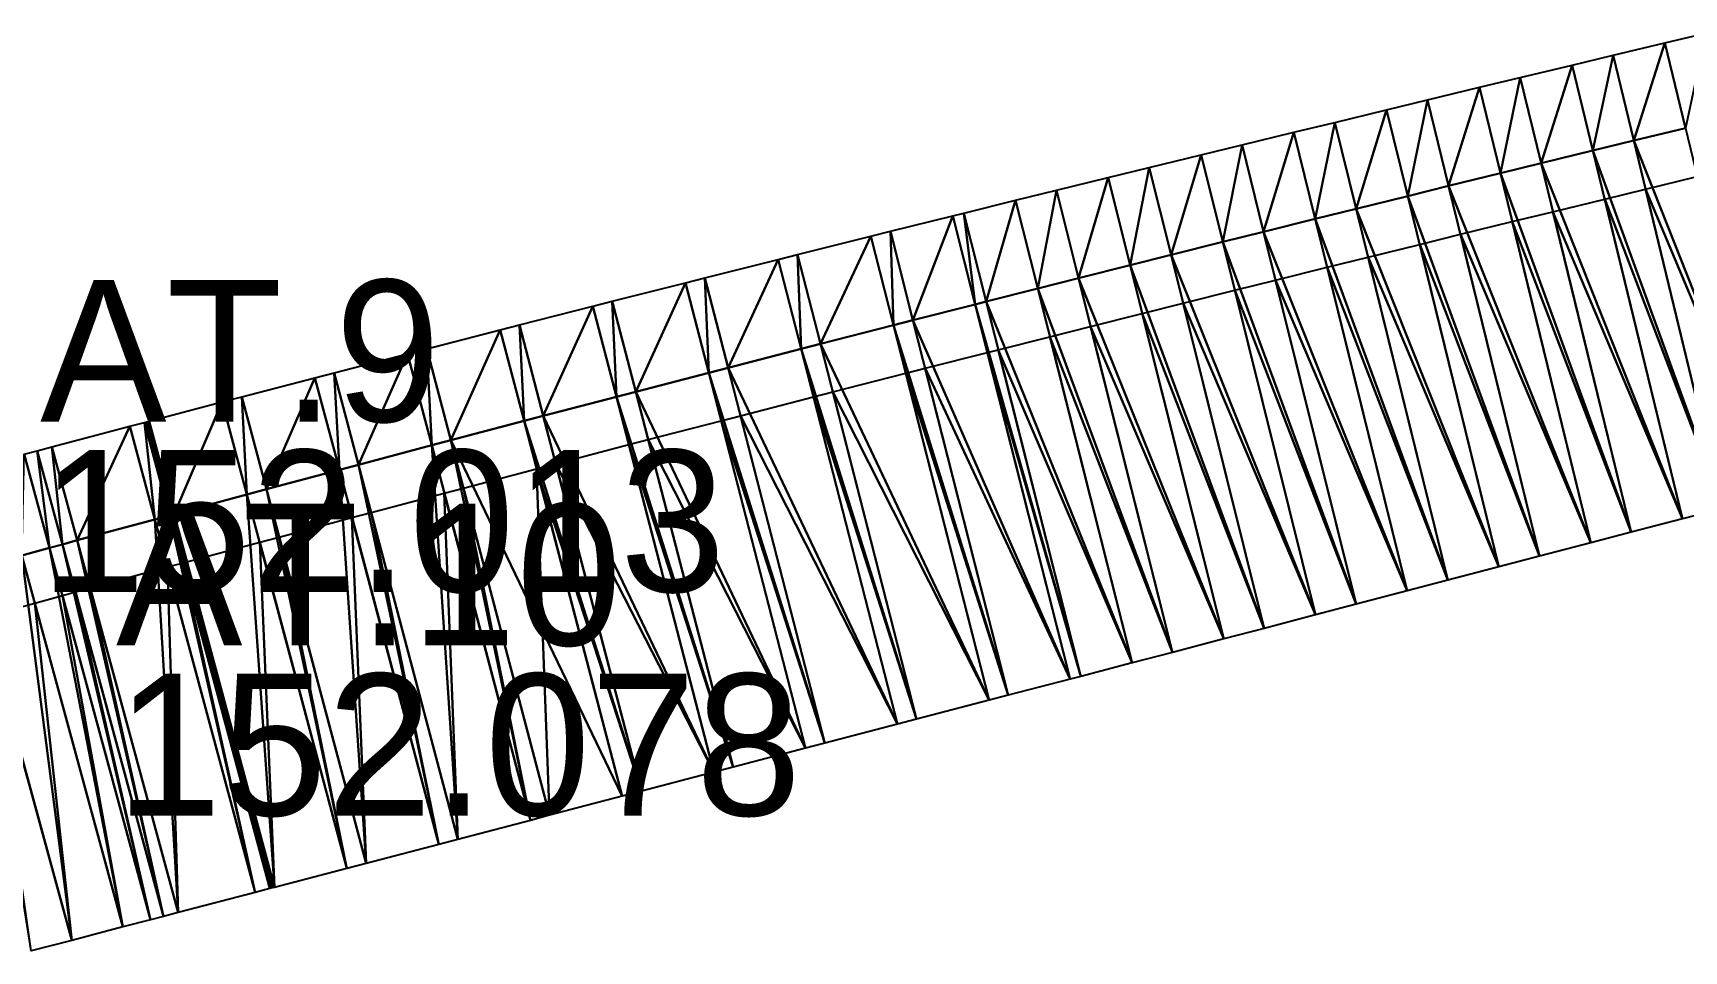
# Model space of a CAD drawing. Header units: metres. Extents: x 1882598 to 1885460, y 3171405 to 3171756.
# Drawn here: x 1883094.76 to 1883112.22, y 3171596.39 to 3171606.1 of the extents above; entities that cross this region are included whole.
import ezdxf

# ---------------------------------------------------------------- set-up
doc = ezdxf.new("R2010")
doc.units = ezdxf.units.M
doc.header["$MEASUREMENT"] = 0
doc.layers.add('pntelev', color=2, linetype='Continuous')
doc.layers.add('pntno', color=3, linetype='Continuous')
doc.layers.add('Triangles surfaces projet', color=7, linetype='Continuous', true_color=0x848484)

msp = doc.modelspace()

# ---------------------------------------------------------------- linework, layer by layer
at = {"layer": 'Triangles surfaces projet'}
for points in [[(1883112.456, 3171606.099, 151.187), (1883112.241, 3171605.094, 151.811), (1883112.023, 3171605.996, 151.193), (1883112.456, 3171606.099, 151.187)], [(1883111.042, 3171605.761, 151.204), (1883111.474, 3171605.865, 151.199), (1883111.261, 3171604.856, 151.826), (1883111.042, 3171605.761, 151.204)], [(1883111.261, 3171604.856, 151.826), (1883111.474, 3171605.865, 151.199), (1883111.693, 3171604.961, 151.819), (1883111.261, 3171604.856, 151.826)], [(1883112.023, 3171605.996, 151.193), (1883111.693, 3171604.961, 151.819), (1883111.474, 3171605.865, 151.199), (1883112.023, 3171605.996, 151.193)], [(1883111.693, 3171604.961, 151.819), (1883112.023, 3171605.996, 151.193), (1883112.241, 3171605.094, 151.811), (1883111.693, 3171604.961, 151.819)], [(1883110.714, 3171604.722, 151.834), (1883110.492, 3171605.629, 151.211), (1883111.042, 3171605.761, 151.204), (1883110.714, 3171604.722, 151.834)], [(1883111.042, 3171605.761, 151.204), (1883111.261, 3171604.856, 151.826), (1883110.714, 3171604.722, 151.834), (1883111.042, 3171605.761, 151.204)], [(1883110.06, 3171605.525, 151.216), (1883109.734, 3171604.482, 151.848), (1883109.511, 3171605.392, 151.223), (1883110.06, 3171605.525, 151.216)], [(1883110.282, 3171604.616, 151.84), (1883109.734, 3171604.482, 151.848), (1883110.06, 3171605.525, 151.216), (1883110.282, 3171604.616, 151.84)], [(1883110.282, 3171604.616, 151.84), (1883110.06, 3171605.525, 151.216), (1883110.492, 3171605.629, 151.211), (1883110.282, 3171604.616, 151.84)], [(1883110.492, 3171605.629, 151.211), (1883110.714, 3171604.722, 151.834), (1883110.282, 3171604.616, 151.84), (1883110.492, 3171605.629, 151.211)], [(1883109.078, 3171605.287, 151.228), (1883109.511, 3171605.392, 151.223), (1883109.303, 3171604.375, 151.854), (1883109.078, 3171605.287, 151.228)], [(1883109.734, 3171604.482, 151.848), (1883109.303, 3171604.375, 151.854), (1883109.511, 3171605.392, 151.223), (1883109.734, 3171604.482, 151.848)], [(1883108.755, 3171604.24, 151.862), (1883108.529, 3171605.154, 151.235), (1883109.078, 3171605.287, 151.228), (1883108.755, 3171604.24, 151.862)], [(1883109.303, 3171604.375, 151.854), (1883108.755, 3171604.24, 151.862), (1883109.078, 3171605.287, 151.228), (1883109.303, 3171604.375, 151.854)], [(1883108.097, 3171605.049, 151.239), (1883107.776, 3171603.997, 151.877), (1883107.548, 3171604.916, 151.245), (1883108.097, 3171605.049, 151.239)], [(1883108.323, 3171604.133, 151.869), (1883107.776, 3171603.997, 151.877), (1883108.097, 3171605.049, 151.239), (1883108.323, 3171604.133, 151.869)], [(1883108.529, 3171605.154, 151.235), (1883108.323, 3171604.133, 151.869), (1883108.097, 3171605.049, 151.239), (1883108.529, 3171605.154, 151.235)], [(1883108.323, 3171604.133, 151.869), (1883108.529, 3171605.154, 151.235), (1883108.755, 3171604.24, 151.862), (1883108.323, 3171604.133, 151.869)], [(1883112.241, 3171605.094, 151.811), (1883113.178, 3171601.213, 151.828), (1883111.693, 3171604.961, 151.819), (1883112.241, 3171605.094, 151.811)], [(1883107.115, 3171604.811, 151.25), (1883107.548, 3171604.916, 151.245), (1883107.344, 3171603.889, 151.883), (1883107.115, 3171604.811, 151.25)], [(1883107.776, 3171603.997, 151.877), (1883107.344, 3171603.889, 151.883), (1883107.548, 3171604.916, 151.245), (1883107.776, 3171603.997, 151.877)], [(1883111.261, 3171604.856, 151.826), (1883112.207, 3171600.96, 151.84), (1883110.714, 3171604.722, 151.834), (1883111.261, 3171604.856, 151.826)], [(1883111.261, 3171604.856, 151.826), (1883111.693, 3171604.961, 151.819), (1883112.635, 3171601.071, 151.835), (1883111.261, 3171604.856, 151.826)], [(1883112.635, 3171601.071, 151.835), (1883112.207, 3171600.96, 151.84), (1883111.261, 3171604.856, 151.826), (1883112.635, 3171601.071, 151.835)], [(1883111.693, 3171604.961, 151.819), (1883113.178, 3171601.213, 151.828), (1883112.635, 3171601.071, 151.835), (1883111.693, 3171604.961, 151.819)], [(1883106.366, 3171603.644, 151.898), (1883106.133, 3171604.571, 151.26), (1883106.566, 3171604.677, 151.256), (1883106.366, 3171603.644, 151.898)], [(1883106.797, 3171603.752, 151.891), (1883106.366, 3171603.644, 151.898), (1883106.566, 3171604.677, 151.256), (1883106.797, 3171603.752, 151.891)], [(1883107.115, 3171604.811, 151.25), (1883106.797, 3171603.752, 151.891), (1883106.566, 3171604.677, 151.256), (1883107.115, 3171604.811, 151.25)], [(1883107.344, 3171603.889, 151.883), (1883106.797, 3171603.752, 151.891), (1883107.115, 3171604.811, 151.25), (1883107.344, 3171603.889, 151.883)], [(1883111.665, 3171600.818, 151.847), (1883110.282, 3171604.616, 151.84), (1883110.714, 3171604.722, 151.834), (1883111.665, 3171600.818, 151.847)], [(1883110.714, 3171604.722, 151.834), (1883112.207, 3171600.96, 151.84), (1883111.665, 3171600.818, 151.847), (1883110.714, 3171604.722, 151.834)], [(1883106.133, 3171604.571, 151.26), (1883105.818, 3171603.506, 151.906), (1883105.584, 3171604.436, 151.266), (1883106.133, 3171604.571, 151.26)], [(1883106.133, 3171604.571, 151.26), (1883106.366, 3171603.644, 151.898), (1883105.818, 3171603.506, 151.906), (1883106.133, 3171604.571, 151.26)], [(1883110.694, 3171600.564, 151.859), (1883109.303, 3171604.375, 151.854), (1883109.734, 3171604.482, 151.848), (1883110.694, 3171600.564, 151.859)], [(1883110.282, 3171604.616, 151.84), (1883111.237, 3171600.706, 151.852), (1883109.734, 3171604.482, 151.848), (1883110.282, 3171604.616, 151.84)], [(1883111.237, 3171600.706, 151.852), (1883110.694, 3171600.564, 151.859), (1883109.734, 3171604.482, 151.848), (1883111.237, 3171600.706, 151.852)], [(1883110.282, 3171604.616, 151.84), (1883111.665, 3171600.818, 151.847), (1883111.237, 3171600.706, 151.852), (1883110.282, 3171604.616, 151.84)], [(1883112.365, 3171604.58, 152.164), (1883113.178, 3171601.213, 152.178), (1883111.817, 3171604.448, 152.171), (1883112.365, 3171604.58, 152.164)], [(1883104.603, 3171604.194, 151.277), (1883105.152, 3171604.33, 151.271), (1883104.84, 3171603.258, 151.921), (1883104.603, 3171604.194, 151.277)], [(1883104.84, 3171603.258, 151.921), (1883105.152, 3171604.33, 151.271), (1883105.387, 3171603.397, 151.912), (1883104.84, 3171603.258, 151.921)], [(1883105.387, 3171603.397, 151.912), (1883105.152, 3171604.33, 151.271), (1883105.584, 3171604.436, 151.266), (1883105.387, 3171603.397, 151.912)], [(1883105.584, 3171604.436, 151.266), (1883105.818, 3171603.506, 151.906), (1883105.387, 3171603.397, 151.912), (1883105.584, 3171604.436, 151.266)], [(1883110.267, 3171600.452, 151.865), (1883108.755, 3171604.24, 151.862), (1883109.303, 3171604.375, 151.854), (1883110.267, 3171600.452, 151.865)], [(1883109.303, 3171604.375, 151.854), (1883110.694, 3171600.564, 151.859), (1883110.267, 3171600.452, 151.865), (1883109.303, 3171604.375, 151.854)], [(1883111.386, 3171604.343, 152.178), (1883112.207, 3171600.96, 152.19), (1883110.838, 3171604.209, 152.185), (1883111.386, 3171604.343, 152.178)], [(1883111.817, 3171604.448, 152.171), (1883112.635, 3171601.071, 152.185), (1883111.386, 3171604.343, 152.178), (1883111.817, 3171604.448, 152.171)], [(1883112.635, 3171601.071, 152.185), (1883112.207, 3171600.96, 152.19), (1883111.386, 3171604.343, 152.178), (1883112.635, 3171601.071, 152.185)], [(1883113.178, 3171601.213, 152.178), (1883112.635, 3171601.071, 152.185), (1883111.817, 3171604.448, 152.171), (1883113.178, 3171601.213, 152.178)], [(1883104.489, 3171604.166, 151.278), (1883104.066, 3171603.061, 151.932), (1883103.827, 3171604.002, 151.285), (1883104.489, 3171604.166, 151.278)], [(1883104.066, 3171603.061, 151.932), (1883104.489, 3171604.166, 151.278), (1883104.726, 3171603.229, 151.922), (1883104.066, 3171603.061, 151.932)], [(1883104.603, 3171604.194, 151.277), (1883104.726, 3171603.229, 151.922), (1883104.489, 3171604.166, 151.278), (1883104.603, 3171604.194, 151.277)], [(1883104.726, 3171603.229, 151.922), (1883104.603, 3171604.194, 151.277), (1883104.84, 3171603.258, 151.921), (1883104.726, 3171603.229, 151.922)], [(1883109.296, 3171600.198, 151.877), (1883107.776, 3171603.997, 151.877), (1883108.323, 3171604.133, 151.869), (1883109.296, 3171600.198, 151.877)], [(1883108.755, 3171604.24, 151.862), (1883109.724, 3171600.31, 151.871), (1883108.323, 3171604.133, 151.869), (1883108.755, 3171604.24, 151.862)], [(1883108.323, 3171604.133, 151.869), (1883109.724, 3171600.31, 151.871), (1883109.296, 3171600.198, 151.877), (1883108.323, 3171604.133, 151.869)], [(1883110.267, 3171600.452, 151.865), (1883109.724, 3171600.31, 151.871), (1883108.755, 3171604.24, 151.862), (1883110.267, 3171600.452, 151.865)], [(1883110.838, 3171604.209, 152.185), (1883111.665, 3171600.818, 152.197), (1883110.407, 3171604.104, 152.192), (1883110.838, 3171604.209, 152.185)], [(1883112.207, 3171600.96, 152.19), (1883111.665, 3171600.818, 152.197), (1883110.838, 3171604.209, 152.185), (1883112.207, 3171600.96, 152.19)], [(1883103.622, 3171603.95, 151.288), (1883103.088, 3171602.811, 151.947), (1883102.846, 3171603.757, 151.296), (1883103.622, 3171603.95, 151.288)], [(1883103.861, 3171603.009, 151.935), (1883103.088, 3171602.811, 151.947), (1883103.622, 3171603.95, 151.288), (1883103.861, 3171603.009, 151.935)], [(1883103.827, 3171604.002, 151.285), (1883103.861, 3171603.009, 151.935), (1883103.622, 3171603.95, 151.288), (1883103.827, 3171604.002, 151.285)], [(1883103.827, 3171604.002, 151.285), (1883104.066, 3171603.061, 151.932), (1883103.861, 3171603.009, 151.935), (1883103.827, 3171604.002, 151.285)], [(1883107.776, 3171603.997, 151.877), (1883108.754, 3171600.056, 151.884), (1883107.344, 3171603.889, 151.883), (1883107.776, 3171603.997, 151.877)], [(1883108.754, 3171600.056, 151.884), (1883107.776, 3171603.997, 151.877), (1883109.296, 3171600.198, 151.877), (1883108.754, 3171600.056, 151.884)], [(1883109.86, 3171603.97, 152.199), (1883110.694, 3171600.564, 152.209), (1883109.428, 3171603.863, 152.206), (1883109.86, 3171603.97, 152.199)], [(1883110.407, 3171604.104, 152.192), (1883111.237, 3171600.706, 152.202), (1883109.86, 3171603.97, 152.199), (1883110.407, 3171604.104, 152.192)], [(1883111.237, 3171600.706, 152.202), (1883110.694, 3171600.564, 152.209), (1883109.86, 3171603.97, 152.199), (1883111.237, 3171600.706, 152.202)], [(1883111.665, 3171600.818, 152.197), (1883111.237, 3171600.706, 152.202), (1883110.407, 3171604.104, 152.192), (1883111.665, 3171600.818, 152.197)], [(1883106.797, 3171603.752, 151.891), (1883107.344, 3171603.889, 151.883), (1883108.326, 3171599.944, 151.889), (1883106.797, 3171603.752, 151.891)], [(1883108.326, 3171599.944, 151.889), (1883107.344, 3171603.889, 151.883), (1883108.754, 3171600.056, 151.884), (1883108.326, 3171599.944, 151.889)], [(1883109.428, 3171603.863, 152.206), (1883110.267, 3171600.452, 152.215), (1883108.881, 3171603.728, 152.213), (1883109.428, 3171603.863, 152.206)], [(1883110.694, 3171600.564, 152.209), (1883110.267, 3171600.452, 152.215), (1883109.428, 3171603.863, 152.206), (1883110.694, 3171600.564, 152.209)], [(1883102.11, 3171602.559, 151.962), (1883101.865, 3171603.51, 151.307), (1883102.64, 3171603.705, 151.298), (1883102.11, 3171602.559, 151.962)], [(1883102.11, 3171602.559, 151.962), (1883102.64, 3171603.705, 151.298), (1883102.883, 3171602.758, 151.95), (1883102.11, 3171602.559, 151.962)], [(1883102.64, 3171603.705, 151.298), (1883102.846, 3171603.757, 151.296), (1883102.883, 3171602.758, 151.95), (1883102.64, 3171603.705, 151.298)], [(1883102.883, 3171602.758, 151.95), (1883102.846, 3171603.757, 151.296), (1883103.088, 3171602.811, 151.947), (1883102.883, 3171602.758, 151.95)], [(1883106.366, 3171603.644, 151.898), (1883107.356, 3171599.69, 151.902), (1883105.818, 3171603.506, 151.906), (1883106.366, 3171603.644, 151.898)], [(1883106.797, 3171603.752, 151.891), (1883107.783, 3171599.802, 151.896), (1883106.366, 3171603.644, 151.898), (1883106.797, 3171603.752, 151.891)], [(1883107.356, 3171599.69, 151.902), (1883106.366, 3171603.644, 151.898), (1883107.783, 3171599.802, 151.896), (1883107.356, 3171599.69, 151.902)], [(1883108.326, 3171599.944, 151.889), (1883107.783, 3171599.802, 151.896), (1883106.797, 3171603.752, 151.891), (1883108.326, 3171599.944, 151.889)], [(1883108.45, 3171603.622, 152.22), (1883109.296, 3171600.198, 152.227), (1883107.902, 3171603.486, 152.228), (1883108.45, 3171603.622, 152.22)], [(1883108.881, 3171603.728, 152.213), (1883109.724, 3171600.31, 152.221), (1883108.45, 3171603.622, 152.22), (1883108.881, 3171603.728, 152.213)], [(1883109.724, 3171600.31, 152.221), (1883109.296, 3171600.198, 152.227), (1883108.45, 3171603.622, 152.22), (1883109.724, 3171600.31, 152.221)], [(1883110.267, 3171600.452, 152.215), (1883109.724, 3171600.31, 152.221), (1883108.881, 3171603.728, 152.213), (1883110.267, 3171600.452, 152.215)], [(1883101.133, 3171602.305, 151.977), (1883100.884, 3171603.262, 151.318), (1883101.66, 3171603.458, 151.309), (1883101.133, 3171602.305, 151.977)], [(1883101.66, 3171603.458, 151.309), (1883101.905, 3171602.506, 151.965), (1883101.133, 3171602.305, 151.977), (1883101.66, 3171603.458, 151.309)], [(1883101.905, 3171602.506, 151.965), (1883101.66, 3171603.458, 151.309), (1883101.865, 3171603.51, 151.307), (1883101.905, 3171602.506, 151.965)], [(1883101.905, 3171602.506, 151.965), (1883101.865, 3171603.51, 151.307), (1883102.11, 3171602.559, 151.962), (1883101.905, 3171602.506, 151.965)], [(1883105.387, 3171603.397, 151.912), (1883105.818, 3171603.506, 151.906), (1883106.813, 3171599.548, 151.909), (1883105.387, 3171603.397, 151.912)], [(1883106.813, 3171599.548, 151.909), (1883105.818, 3171603.506, 151.906), (1883107.356, 3171599.69, 151.902), (1883106.813, 3171599.548, 151.909)], [(1883107.902, 3171603.486, 152.228), (1883108.754, 3171600.056, 152.234), (1883107.471, 3171603.378, 152.234), (1883107.902, 3171603.486, 152.228)], [(1883109.296, 3171600.198, 152.227), (1883108.754, 3171600.056, 152.234), (1883107.902, 3171603.486, 152.228), (1883109.296, 3171600.198, 152.227)], [(1883100.884, 3171603.262, 151.318), (1883100.928, 3171602.251, 151.98), (1883100.679, 3171603.209, 151.32), (1883100.884, 3171603.262, 151.318)], [(1883100.928, 3171602.251, 151.98), (1883100.884, 3171603.262, 151.318), (1883101.133, 3171602.305, 151.977), (1883100.928, 3171602.251, 151.98)], [(1883105.842, 3171599.294, 151.921), (1883104.726, 3171603.229, 151.922), (1883104.84, 3171603.258, 151.921), (1883105.842, 3171599.294, 151.921)], [(1883104.84, 3171603.258, 151.921), (1883105.387, 3171603.397, 151.912), (1883106.385, 3171599.436, 151.914), (1883104.84, 3171603.258, 151.921)], [(1883106.385, 3171599.436, 151.914), (1883105.842, 3171599.294, 151.921), (1883104.84, 3171603.258, 151.921), (1883106.385, 3171599.436, 151.914)], [(1883106.813, 3171599.548, 151.909), (1883106.385, 3171599.436, 151.914), (1883105.387, 3171603.397, 151.912), (1883106.813, 3171599.548, 151.909)], [(1883107.471, 3171603.378, 152.234), (1883108.326, 3171599.944, 152.239), (1883106.924, 3171603.242, 152.242), (1883107.471, 3171603.378, 152.234)], [(1883108.754, 3171600.056, 152.234), (1883108.326, 3171599.944, 152.239), (1883107.471, 3171603.378, 152.234), (1883108.754, 3171600.056, 152.234)], [(1883099.904, 3171603.012, 151.329), (1883100.679, 3171603.209, 151.32), (1883100.155, 3171602.049, 151.992), (1883099.904, 3171603.012, 151.329)], [(1883100.928, 3171602.251, 151.98), (1883100.155, 3171602.049, 151.992), (1883100.679, 3171603.209, 151.32), (1883100.928, 3171602.251, 151.98)], [(1883105.73, 3171599.265, 151.923), (1883104.066, 3171603.061, 151.932), (1883104.726, 3171603.229, 151.922), (1883105.73, 3171599.265, 151.923)], [(1883105.842, 3171599.294, 151.921), (1883105.73, 3171599.265, 151.923), (1883104.726, 3171603.229, 151.922), (1883105.842, 3171599.294, 151.921)], [(1883106.493, 3171603.134, 152.248), (1883107.356, 3171599.69, 152.252), (1883105.946, 3171602.996, 152.256), (1883106.493, 3171603.134, 152.248)], [(1883106.924, 3171603.242, 152.242), (1883107.783, 3171599.802, 152.246), (1883106.493, 3171603.134, 152.248), (1883106.924, 3171603.242, 152.242)], [(1883107.783, 3171599.802, 152.246), (1883107.356, 3171599.69, 152.252), (1883106.493, 3171603.134, 152.248), (1883107.783, 3171599.802, 152.246)], [(1883108.326, 3171599.944, 152.239), (1883107.783, 3171599.802, 152.246), (1883106.924, 3171603.242, 152.242), (1883108.326, 3171599.944, 152.239)], [(1883099.699, 3171602.959, 151.331), (1883099.178, 3171601.792, 152.007), (1883098.923, 3171602.76, 151.34), (1883099.699, 3171602.959, 151.331)], [(1883099.951, 3171601.996, 151.995), (1883099.178, 3171601.792, 152.007), (1883099.699, 3171602.959, 151.331), (1883099.951, 3171601.996, 151.995)], [(1883099.951, 3171601.996, 151.995), (1883099.699, 3171602.959, 151.331), (1883099.904, 3171603.012, 151.329), (1883099.951, 3171601.996, 151.995)], [(1883100.155, 3171602.049, 151.992), (1883099.951, 3171601.996, 151.995), (1883099.904, 3171603.012, 151.329), (1883100.155, 3171602.049, 151.992)], [(1883103.861, 3171603.009, 151.935), (1883104.872, 3171599.041, 151.934), (1883103.088, 3171602.811, 151.947), (1883103.861, 3171603.009, 151.935)], [(1883104.066, 3171603.061, 151.932), (1883105.075, 3171599.094, 151.931), (1883103.861, 3171603.009, 151.935), (1883104.066, 3171603.061, 151.932)], [(1883103.861, 3171603.009, 151.935), (1883105.075, 3171599.094, 151.931), (1883104.872, 3171599.041, 151.934), (1883103.861, 3171603.009, 151.935)], [(1883105.075, 3171599.094, 151.931), (1883104.066, 3171603.061, 151.932), (1883105.73, 3171599.265, 151.923), (1883105.075, 3171599.094, 151.931)], [(1883105.946, 3171602.996, 152.256), (1883106.813, 3171599.548, 152.259), (1883105.515, 3171602.887, 152.263), (1883105.946, 3171602.996, 152.256)], [(1883107.356, 3171599.69, 152.252), (1883106.813, 3171599.548, 152.259), (1883105.946, 3171602.996, 152.256), (1883107.356, 3171599.69, 152.252)], [(1883098.923, 3171602.76, 151.34), (1883098.974, 3171601.738, 152.01), (1883098.718, 3171602.707, 151.343), (1883098.923, 3171602.76, 151.34)], [(1883099.178, 3171601.792, 152.007), (1883098.974, 3171601.738, 152.01), (1883098.923, 3171602.76, 151.34), (1883099.178, 3171601.792, 152.007)], [(1883102.883, 3171602.758, 151.95), (1883103.901, 3171598.787, 151.947), (1883102.11, 3171602.559, 151.962), (1883102.883, 3171602.758, 151.95)], [(1883103.088, 3171602.811, 151.947), (1883104.105, 3171598.84, 151.944), (1883102.883, 3171602.758, 151.95), (1883103.088, 3171602.811, 151.947)], [(1883104.105, 3171598.84, 151.944), (1883103.901, 3171598.787, 151.947), (1883102.883, 3171602.758, 151.95), (1883104.105, 3171598.84, 151.944)], [(1883104.872, 3171599.041, 151.934), (1883104.105, 3171598.84, 151.944), (1883103.088, 3171602.811, 151.947), (1883104.872, 3171599.041, 151.934)], [(1883104.855, 3171602.72, 152.272), (1883105.73, 3171599.265, 152.273), (1883104.195, 3171602.553, 152.282), (1883104.855, 3171602.72, 152.272)], [(1883104.968, 3171602.749, 152.271), (1883105.842, 3171599.294, 152.271), (1883104.855, 3171602.72, 152.272), (1883104.968, 3171602.749, 152.271)], [(1883105.842, 3171599.294, 152.271), (1883105.73, 3171599.265, 152.273), (1883104.855, 3171602.72, 152.272), (1883105.842, 3171599.294, 152.271)], [(1883105.515, 3171602.887, 152.263), (1883106.385, 3171599.436, 152.264), (1883104.968, 3171602.749, 152.271), (1883105.515, 3171602.887, 152.263)], [(1883106.385, 3171599.436, 152.264), (1883105.842, 3171599.294, 152.271), (1883104.968, 3171602.749, 152.271), (1883106.385, 3171599.436, 152.264)], [(1883106.813, 3171599.548, 152.259), (1883106.385, 3171599.436, 152.264), (1883105.515, 3171602.887, 152.263), (1883106.813, 3171599.548, 152.259)], [(1883097.943, 3171602.506, 151.351), (1883098.718, 3171602.707, 151.343), (1883098.201, 3171601.533, 152.023), (1883097.943, 3171602.506, 151.351)], [(1883098.201, 3171601.533, 152.023), (1883098.718, 3171602.707, 151.343), (1883098.974, 3171601.738, 152.01), (1883098.201, 3171601.533, 152.023)], [(1883103.134, 3171598.586, 151.957), (1883101.905, 3171602.506, 151.965), (1883102.11, 3171602.559, 151.962), (1883103.134, 3171598.586, 151.957)], [(1883103.134, 3171598.586, 151.957), (1883102.11, 3171602.559, 151.962), (1883103.901, 3171598.787, 151.947), (1883103.134, 3171598.586, 151.957)], [(1883104.195, 3171602.553, 152.282), (1883105.075, 3171599.094, 152.281), (1883103.991, 3171602.5, 152.285), (1883104.195, 3171602.553, 152.282)], [(1883105.73, 3171599.265, 152.273), (1883105.075, 3171599.094, 152.281), (1883104.195, 3171602.553, 152.282), (1883105.73, 3171599.265, 152.273)], [(1883097.225, 3171601.273, 152.038), (1883096.964, 3171602.251, 151.363), (1883097.738, 3171602.453, 151.354), (1883097.225, 3171601.273, 152.038)], [(1883097.225, 3171601.273, 152.038), (1883097.738, 3171602.453, 151.354), (1883097.997, 3171601.479, 152.026), (1883097.225, 3171601.273, 152.038)], [(1883097.943, 3171602.506, 151.351), (1883097.997, 3171601.479, 152.026), (1883097.738, 3171602.453, 151.354), (1883097.943, 3171602.506, 151.351)], [(1883097.997, 3171601.479, 152.026), (1883097.943, 3171602.506, 151.351), (1883098.201, 3171601.533, 152.023), (1883097.997, 3171601.479, 152.026)], [(1883101.905, 3171602.506, 151.965), (1883102.931, 3171598.533, 151.96), (1883101.133, 3171602.305, 151.977), (1883101.905, 3171602.506, 151.965)], [(1883102.931, 3171598.533, 151.96), (1883101.905, 3171602.506, 151.965), (1883103.134, 3171598.586, 151.957), (1883102.931, 3171598.533, 151.96)], [(1883103.991, 3171602.5, 152.285), (1883104.872, 3171599.041, 152.284), (1883103.218, 3171602.303, 152.297), (1883103.991, 3171602.5, 152.285)], [(1883105.075, 3171599.094, 152.281), (1883104.872, 3171599.041, 152.284), (1883103.991, 3171602.5, 152.285), (1883105.075, 3171599.094, 152.281)], [(1883095.984, 3171601.994, 151.374), (1883096.759, 3171602.197, 151.365), (1883096.249, 3171601.01, 152.053), (1883095.984, 3171601.994, 151.374)], [(1883096.249, 3171601.01, 152.053), (1883096.759, 3171602.197, 151.365), (1883097.02, 3171601.218, 152.041), (1883096.249, 3171601.01, 152.053)], [(1883097.02, 3171601.218, 152.041), (1883096.759, 3171602.197, 151.365), (1883096.964, 3171602.251, 151.363), (1883097.02, 3171601.218, 152.041)], [(1883096.964, 3171602.251, 151.363), (1883097.225, 3171601.273, 152.038), (1883097.02, 3171601.218, 152.041), (1883096.964, 3171602.251, 151.363)], [(1883101.96, 3171598.279, 151.973), (1883100.155, 3171602.049, 151.992), (1883100.928, 3171602.251, 151.98), (1883101.96, 3171598.279, 151.973)], [(1883100.928, 3171602.251, 151.98), (1883101.133, 3171602.305, 151.977), (1883102.164, 3171598.332, 151.97), (1883100.928, 3171602.251, 151.98)], [(1883100.928, 3171602.251, 151.98), (1883102.164, 3171598.332, 151.97), (1883101.96, 3171598.279, 151.973), (1883100.928, 3171602.251, 151.98)], [(1883102.931, 3171598.533, 151.96), (1883102.164, 3171598.332, 151.97), (1883101.133, 3171602.305, 151.977), (1883102.931, 3171598.533, 151.96)], [(1883103.014, 3171602.25, 152.3), (1883103.901, 3171598.787, 152.297), (1883102.241, 3171602.051, 152.311), (1883103.014, 3171602.25, 152.3)], [(1883103.218, 3171602.303, 152.297), (1883104.105, 3171598.84, 152.294), (1883103.014, 3171602.25, 152.3), (1883103.218, 3171602.303, 152.297)], [(1883104.105, 3171598.84, 152.294), (1883103.901, 3171598.787, 152.297), (1883103.014, 3171602.25, 152.3), (1883104.105, 3171598.84, 152.294)], [(1883104.872, 3171599.041, 152.284), (1883104.105, 3171598.84, 152.294), (1883103.218, 3171602.303, 152.297), (1883104.872, 3171599.041, 152.284)], [(1883101.193, 3171598.078, 151.983), (1883099.951, 3171601.996, 151.995), (1883100.155, 3171602.049, 151.992), (1883101.193, 3171598.078, 151.983)], [(1883100.155, 3171602.049, 151.992), (1883101.96, 3171598.279, 151.973), (1883101.193, 3171598.078, 151.983), (1883100.155, 3171602.049, 151.992)], [(1883102.241, 3171602.051, 152.311), (1883103.134, 3171598.586, 152.307), (1883102.036, 3171601.998, 152.314), (1883102.241, 3171602.051, 152.311)], [(1883103.901, 3171598.787, 152.297), (1883103.134, 3171598.586, 152.307), (1883102.241, 3171602.051, 152.311), (1883103.901, 3171598.787, 152.297)], [(1883095.224, 3171600.733, 152.07), (1883094.956, 3171601.722, 151.386), (1883095.779, 3171601.94, 151.377), (1883095.224, 3171600.733, 152.07)], [(1883095.224, 3171600.733, 152.07), (1883095.779, 3171601.94, 151.377), (1883096.044, 3171600.955, 152.057), (1883095.224, 3171600.733, 152.07)], [(1883095.779, 3171601.94, 151.377), (1883095.935, 3171601.981, 151.375), (1883096.044, 3171600.955, 152.057), (1883095.779, 3171601.94, 151.377)], [(1883095.96, 3171601.987, 151.375), (1883096.2, 3171600.997, 152.054), (1883095.935, 3171601.981, 151.375), (1883095.96, 3171601.987, 151.375)], [(1883096.044, 3171600.955, 152.057), (1883095.935, 3171601.981, 151.375), (1883096.2, 3171600.997, 152.054), (1883096.044, 3171600.955, 152.057)], [(1883095.984, 3171601.994, 151.374), (1883096.224, 3171601.004, 152.054), (1883095.96, 3171601.987, 151.375), (1883095.984, 3171601.994, 151.374)], [(1883096.2, 3171600.997, 152.054), (1883095.96, 3171601.987, 151.375), (1883096.224, 3171601.004, 152.054), (1883096.2, 3171600.997, 152.054)], [(1883096.224, 3171601.004, 152.054), (1883095.984, 3171601.994, 151.374), (1883096.249, 3171601.01, 152.053), (1883096.224, 3171601.004, 152.054)], [(1883099.951, 3171601.996, 151.995), (1883100.99, 3171598.025, 151.986), (1883099.178, 3171601.792, 152.007), (1883099.951, 3171601.996, 151.995)], [(1883100.99, 3171598.025, 151.986), (1883099.951, 3171601.996, 151.995), (1883101.193, 3171598.078, 151.983), (1883100.99, 3171598.025, 151.986)], [(1883102.036, 3171601.998, 152.314), (1883102.931, 3171598.533, 152.31), (1883101.264, 3171601.798, 152.326), (1883102.036, 3171601.998, 152.314)], [(1883103.134, 3171598.586, 152.307), (1883102.931, 3171598.533, 152.31), (1883102.036, 3171601.998, 152.314), (1883103.134, 3171598.586, 152.307)], [(1883094.931, 3171600.653, 152.074), (1883094.662, 3171601.644, 151.39), (1883094.8, 3171601.681, 151.388), (1883094.931, 3171600.653, 152.074)], [(1883094.956, 3171601.722, 151.386), (1883095.068, 3171600.69, 152.072), (1883094.8, 3171601.681, 151.388), (1883094.956, 3171601.722, 151.386)], [(1883094.931, 3171600.653, 152.074), (1883094.8, 3171601.681, 151.388), (1883095.068, 3171600.69, 152.072), (1883094.931, 3171600.653, 152.074)], [(1883095.068, 3171600.69, 152.072), (1883094.956, 3171601.722, 151.386), (1883095.224, 3171600.733, 152.07), (1883095.068, 3171600.69, 152.072)], [(1883098.201, 3171601.533, 152.023), (1883098.974, 3171601.738, 152.01), (1883099.252, 3171597.57, 152.009), (1883098.201, 3171601.533, 152.023)], [(1883099.178, 3171601.792, 152.007), (1883100.019, 3171597.771, 151.999), (1883098.974, 3171601.738, 152.01), (1883099.178, 3171601.792, 152.007)], [(1883100.019, 3171597.771, 151.999), (1883099.252, 3171597.57, 152.009), (1883098.974, 3171601.738, 152.01), (1883100.019, 3171597.771, 151.999)], [(1883099.178, 3171601.792, 152.007), (1883100.99, 3171598.025, 151.986), (1883100.222, 3171597.824, 151.996), (1883099.178, 3171601.792, 152.007)], [(1883100.019, 3171597.771, 151.999), (1883099.178, 3171601.792, 152.007), (1883100.222, 3171597.824, 151.996), (1883100.019, 3171597.771, 151.999)], [(1883101.06, 3171601.745, 152.329), (1883101.96, 3171598.279, 152.323), (1883100.287, 3171601.543, 152.341), (1883101.06, 3171601.745, 152.329)], [(1883101.264, 3171601.798, 152.326), (1883102.164, 3171598.332, 152.32), (1883101.06, 3171601.745, 152.329), (1883101.264, 3171601.798, 152.326)], [(1883102.164, 3171598.332, 152.32), (1883101.96, 3171598.279, 152.323), (1883101.06, 3171601.745, 152.329), (1883102.164, 3171598.332, 152.32)], [(1883102.931, 3171598.533, 152.31), (1883102.164, 3171598.332, 152.32), (1883101.264, 3171601.798, 152.326), (1883102.931, 3171598.533, 152.31)], [(1883094.638, 3171600.573, 152.079), (1883094.662, 3171601.644, 151.39), (1883094.931, 3171600.653, 152.074), (1883094.638, 3171600.573, 152.079)], [(1883097.997, 3171601.479, 152.026), (1883098.201, 3171601.533, 152.023), (1883099.048, 3171597.517, 152.012), (1883097.997, 3171601.479, 152.026)], [(1883098.201, 3171601.533, 152.023), (1883099.252, 3171597.57, 152.009), (1883099.048, 3171597.517, 152.012), (1883098.201, 3171601.533, 152.023)], [(1883100.287, 3171601.543, 152.341), (1883101.193, 3171598.078, 152.333), (1883100.083, 3171601.489, 152.344), (1883100.287, 3171601.543, 152.341)], [(1883101.96, 3171598.279, 152.323), (1883101.193, 3171598.078, 152.333), (1883100.287, 3171601.543, 152.341), (1883101.96, 3171598.279, 152.323)], [(1883097.225, 3171601.273, 152.038), (1883097.997, 3171601.479, 152.026), (1883098.281, 3171597.316, 152.023), (1883097.225, 3171601.273, 152.038)], [(1883099.048, 3171597.517, 152.012), (1883098.281, 3171597.316, 152.023), (1883097.997, 3171601.479, 152.026), (1883099.048, 3171597.517, 152.012)], [(1883100.083, 3171601.489, 152.344), (1883100.222, 3171597.824, 152.346), (1883099.311, 3171601.286, 152.356), (1883100.083, 3171601.489, 152.344)], [(1883100.99, 3171598.025, 152.336), (1883100.222, 3171597.824, 152.346), (1883100.083, 3171601.489, 152.344), (1883100.99, 3171598.025, 152.336)], [(1883101.193, 3171598.078, 152.333), (1883100.99, 3171598.025, 152.336), (1883100.083, 3171601.489, 152.344), (1883101.193, 3171598.078, 152.333)], [(1883096.249, 3171601.01, 152.053), (1883097.02, 3171601.218, 152.041), (1883097.31, 3171597.062, 152.036), (1883096.249, 3171601.01, 152.053)], [(1883097.02, 3171601.218, 152.041), (1883097.225, 3171601.273, 152.038), (1883098.078, 3171597.263, 152.025), (1883097.02, 3171601.218, 152.041)], [(1883098.078, 3171597.263, 152.025), (1883097.31, 3171597.062, 152.036), (1883097.02, 3171601.218, 152.041), (1883098.078, 3171597.263, 152.025)], [(1883097.225, 3171601.273, 152.038), (1883098.281, 3171597.316, 152.023), (1883098.078, 3171597.263, 152.025), (1883097.225, 3171601.273, 152.038)], [(1883099.107, 3171601.233, 152.359), (1883099.252, 3171597.57, 152.359), (1883098.335, 3171601.028, 152.371), (1883099.107, 3171601.233, 152.359)], [(1883099.311, 3171601.286, 152.356), (1883100.019, 3171597.771, 152.349), (1883099.107, 3171601.233, 152.359), (1883099.311, 3171601.286, 152.356)], [(1883100.019, 3171597.771, 152.349), (1883099.252, 3171597.57, 152.359), (1883099.107, 3171601.233, 152.359), (1883100.019, 3171597.771, 152.349)], [(1883100.222, 3171597.824, 152.346), (1883100.019, 3171597.771, 152.349), (1883099.311, 3171601.286, 152.356), (1883100.222, 3171597.824, 152.346)], [(1883097.107, 3171597.009, 152.039), (1883096.044, 3171600.955, 152.057), (1883096.2, 3171600.997, 152.054), (1883097.107, 3171597.009, 152.039)], [(1883097.261, 3171597.05, 152.037), (1883096.2, 3171600.997, 152.054), (1883096.224, 3171601.004, 152.054), (1883097.261, 3171597.05, 152.037)], [(1883097.107, 3171597.009, 152.039), (1883096.2, 3171600.997, 152.054), (1883097.261, 3171597.05, 152.037), (1883097.107, 3171597.009, 152.039)], [(1883096.224, 3171601.004, 152.054), (1883096.249, 3171601.01, 152.053), (1883097.286, 3171597.056, 152.036), (1883096.224, 3171601.004, 152.054)], [(1883097.286, 3171597.056, 152.036), (1883097.261, 3171597.05, 152.037), (1883096.224, 3171601.004, 152.054), (1883097.286, 3171597.056, 152.036)], [(1883097.286, 3171597.056, 152.036), (1883096.249, 3171601.01, 152.053), (1883097.31, 3171597.062, 152.036), (1883097.286, 3171597.056, 152.036)], [(1883098.131, 3171600.974, 152.374), (1883098.281, 3171597.316, 152.373), (1883097.359, 3171600.768, 152.386), (1883098.131, 3171600.974, 152.374)], [(1883098.335, 3171601.028, 152.371), (1883099.048, 3171597.517, 152.362), (1883098.131, 3171600.974, 152.374), (1883098.335, 3171601.028, 152.371)], [(1883098.131, 3171600.974, 152.374), (1883099.048, 3171597.517, 152.362), (1883098.281, 3171597.316, 152.373), (1883098.131, 3171600.974, 152.374)], [(1883099.252, 3171597.57, 152.359), (1883099.048, 3171597.517, 152.362), (1883098.335, 3171601.028, 152.371), (1883099.252, 3171597.57, 152.359)], [(1883096.044, 3171600.955, 152.057), (1883096.29, 3171596.796, 152.05), (1883095.224, 3171600.733, 152.07), (1883096.044, 3171600.955, 152.057)], [(1883096.044, 3171600.955, 152.057), (1883097.107, 3171597.009, 152.039), (1883096.29, 3171596.796, 152.05), (1883096.044, 3171600.955, 152.057)], [(1883094.638, 3171600.573, 152.079), (1883094.931, 3171600.653, 152.074), (1883095.708, 3171596.643, 152.058), (1883094.638, 3171600.573, 152.079)], [(1883095.999, 3171596.719, 152.054), (1883094.931, 3171600.653, 152.074), (1883095.068, 3171600.69, 152.072), (1883095.999, 3171596.719, 152.054)], [(1883095.708, 3171596.643, 152.058), (1883094.931, 3171600.653, 152.074), (1883095.999, 3171596.719, 152.054), (1883095.708, 3171596.643, 152.058)], [(1883095.068, 3171600.69, 152.072), (1883095.224, 3171600.733, 152.07), (1883096.136, 3171596.755, 152.052), (1883095.068, 3171600.69, 152.072)], [(1883096.136, 3171596.755, 152.052), (1883095.999, 3171596.719, 152.054), (1883095.068, 3171600.69, 152.072), (1883096.136, 3171596.755, 152.052)], [(1883095.224, 3171600.733, 152.07), (1883096.29, 3171596.796, 152.05), (1883096.136, 3171596.755, 152.052), (1883095.224, 3171600.733, 152.07)], [(1883097.155, 3171600.713, 152.389), (1883097.31, 3171597.062, 152.386), (1883096.384, 3171600.506, 152.401), (1883097.155, 3171600.713, 152.389)], [(1883097.359, 3171600.768, 152.386), (1883098.078, 3171597.263, 152.375), (1883097.155, 3171600.713, 152.389), (1883097.359, 3171600.768, 152.386)], [(1883097.155, 3171600.713, 152.389), (1883098.078, 3171597.263, 152.375), (1883097.31, 3171597.062, 152.386), (1883097.155, 3171600.713, 152.389)], [(1883097.359, 3171600.768, 152.386), (1883098.281, 3171597.316, 152.373), (1883098.078, 3171597.263, 152.375), (1883097.359, 3171600.768, 152.386)], [(1883094.638, 3171600.573, 152.079), (1883095.165, 3171596.501, 152.066), (1883094.093, 3171600.424, 152.088), (1883094.638, 3171600.573, 152.079)], [(1883095.708, 3171596.643, 152.058), (1883095.165, 3171596.501, 152.066), (1883094.638, 3171600.573, 152.079), (1883095.708, 3171596.643, 152.058)], [(1883096.18, 3171600.451, 152.404), (1883096.29, 3171596.796, 152.4), (1883095.36, 3171600.229, 152.417), (1883096.18, 3171600.451, 152.404)], [(1883096.335, 3171600.493, 152.402), (1883097.107, 3171597.009, 152.389), (1883096.18, 3171600.451, 152.404), (1883096.335, 3171600.493, 152.402)], [(1883096.18, 3171600.451, 152.404), (1883097.107, 3171597.009, 152.389), (1883096.29, 3171596.796, 152.4), (1883096.18, 3171600.451, 152.404)], [(1883096.36, 3171600.5, 152.402), (1883097.261, 3171597.05, 152.387), (1883096.335, 3171600.493, 152.402), (1883096.36, 3171600.5, 152.402)], [(1883096.335, 3171600.493, 152.402), (1883097.261, 3171597.05, 152.387), (1883097.107, 3171597.009, 152.389), (1883096.335, 3171600.493, 152.402)], [(1883096.384, 3171600.506, 152.401), (1883097.286, 3171597.056, 152.386), (1883096.36, 3171600.5, 152.402), (1883096.384, 3171600.506, 152.401)], [(1883096.36, 3171600.5, 152.402), (1883097.286, 3171597.056, 152.386), (1883097.261, 3171597.05, 152.387), (1883096.36, 3171600.5, 152.402)], [(1883096.384, 3171600.506, 152.401), (1883097.31, 3171597.062, 152.386), (1883097.286, 3171597.056, 152.386), (1883096.384, 3171600.506, 152.401)], [(1883094.093, 3171600.424, 152.088), (1883095.165, 3171596.501, 152.066), (1883094.737, 3171596.389, 152.072), (1883094.093, 3171600.424, 152.088)], [(1883095.068, 3171600.15, 152.422), (1883095.708, 3171596.643, 152.408), (1883094.775, 3171600.07, 152.426), (1883095.068, 3171600.15, 152.422)], [(1883095.205, 3171600.187, 152.42), (1883095.999, 3171596.719, 152.404), (1883095.068, 3171600.15, 152.422), (1883095.205, 3171600.187, 152.42)], [(1883095.068, 3171600.15, 152.422), (1883095.999, 3171596.719, 152.404), (1883095.708, 3171596.643, 152.408), (1883095.068, 3171600.15, 152.422)], [(1883095.36, 3171600.229, 152.417), (1883096.136, 3171596.755, 152.402), (1883095.205, 3171600.187, 152.42), (1883095.36, 3171600.229, 152.417)], [(1883095.205, 3171600.187, 152.42), (1883096.136, 3171596.755, 152.402), (1883095.999, 3171596.719, 152.404), (1883095.205, 3171600.187, 152.42)], [(1883095.36, 3171600.229, 152.417), (1883096.29, 3171596.796, 152.4), (1883096.136, 3171596.755, 152.402), (1883095.36, 3171600.229, 152.417)], [(1883094.775, 3171600.07, 152.426), (1883095.165, 3171596.501, 152.416), (1883094.23, 3171599.921, 152.435), (1883094.775, 3171600.07, 152.426)], [(1883094.775, 3171600.07, 152.426), (1883095.708, 3171596.643, 152.408), (1883095.165, 3171596.501, 152.416), (1883094.775, 3171600.07, 152.426)], [(1883094.23, 3171599.921, 152.435), (1883095.165, 3171596.501, 152.416), (1883094.737, 3171596.389, 152.422), (1883094.23, 3171599.921, 152.435)]]:
    msp.add_3dface(points, dxfattribs=at)

# ---------------------------------------------------------------- texts
at = {"layer": 'pntelev'}
for s, p in [('152.013', (1883094.831, 3171600.188, 152.013)), ('152.078', (1883095.634, 3171597.822, 152.078))]:
    msp.add_text(s, height=1.5, dxfattribs=at).set_placement(p)
at = {"layer": 'pntno'}
for s, p in [('AT.9', (1883094.831, 3171601.988, 152.013)), ('AT.10', (1883095.634, 3171599.622, 152.078))]:
    msp.add_text(s, height=1.5, dxfattribs=at).set_placement(p)

doc.saveas('drawing.dxf')
